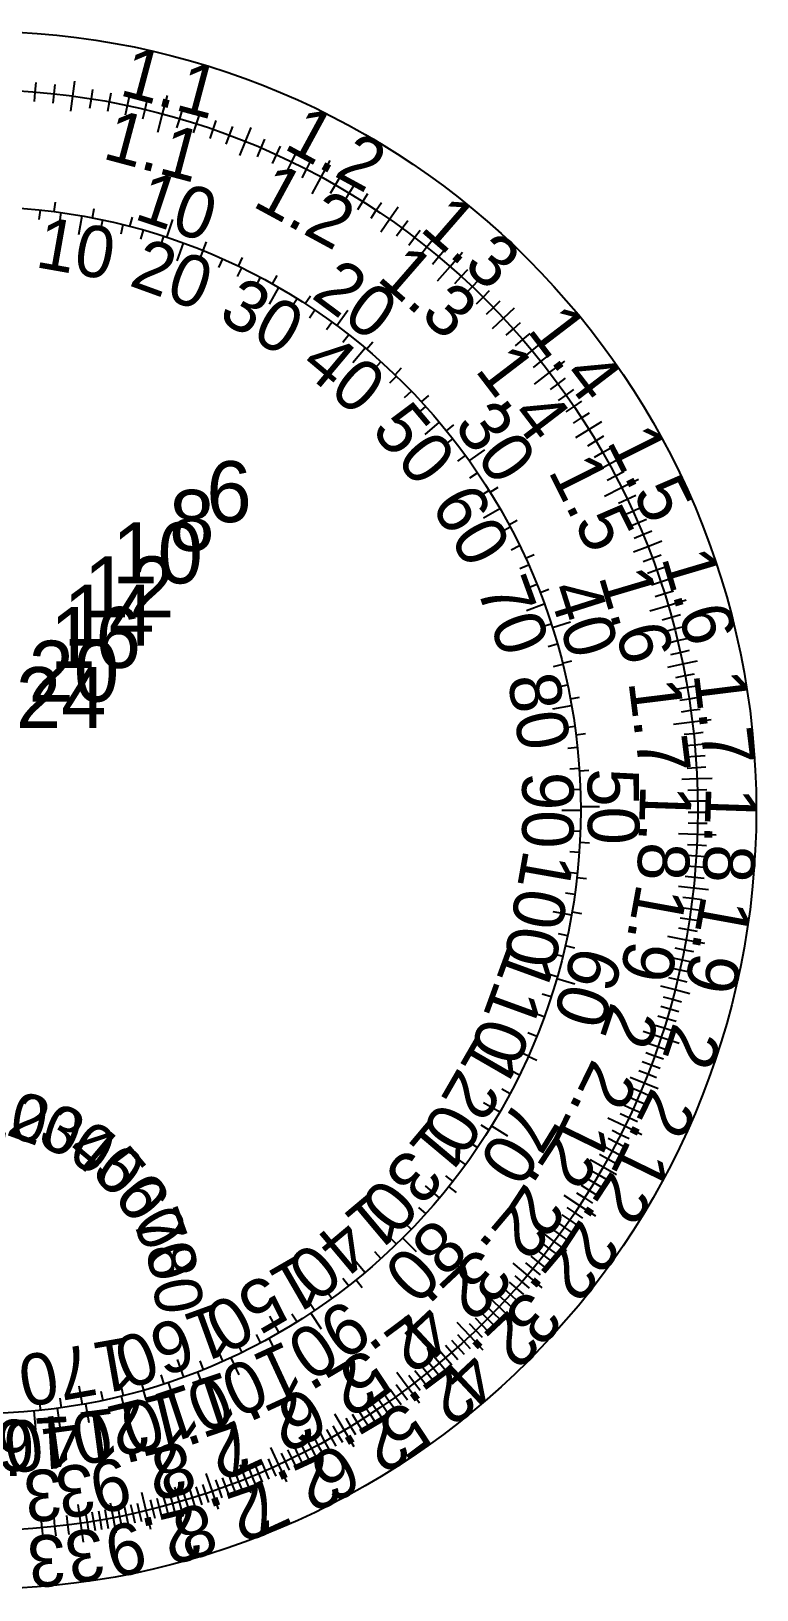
# Model space of a CAD drawing. Header units: metres. Extents: x -58 to 58, y -58 to 58.
# Drawn here: x 4 to 57.5, y -57.5 to 57.5 of the extents above; entities that cross this region are included whole.
import ezdxf
from ezdxf.enums import TextEntityAlignment as Align

# ---------------------------------------------------------------- set-up
doc = ezdxf.new("R2010")
doc.units = ezdxf.units.M
for name, color, linetype in [('CUT_REFERENCE', 1, 'Continuous'), ('ENGRAVE_COMPASS', 5, 'Continuous'), ('ENGRAVE_LOG', 6, 'Continuous'), ('ENGRAVE_TEXT', 7, 'Continuous')]:
    doc.layers.add(name, color=color, linetype=linetype)

msp = doc.modelspace()

# ---------------------------------------------------------------- linework, layer by layer
at = {"layer": 'CUT_REFERENCE'}
for radius in [57.5, 53.18, 44.54, 44.54]:
    msp.add_circle((0, 0), radius, dxfattribs=at)
at = {"layer": 'ENGRAVE_COMPASS'}
for p, q in [((5.68, 44.18), (5.77, 44.87)), ((4.58, 43.6), (4.66, 44.3)), ((6.1, 43.41), (6.2, 44.11)), ((7.49, 42.48), (7.73, 43.86)), ((8.5, 43.72), (8.63, 44.41)), ((11.27, 43.09), (11.45, 43.77)), ((9.11, 42.88), (9.26, 43.57)), ((10.61, 42.54), (10.78, 43.22)), ((12.08, 42.14), (12.28, 42.81)), ((14, 42.28), (14.44, 43.61)), ((13.55, 41.69), (13.76, 42.36)), ((14.75, 40.54), (15.23, 41.85)), ((16.67, 41.3), (16.93, 41.95)), ((16.42, 40.65), (16.68, 41.3)), ((17.83, 40.05), (18.12, 40.69)), ((19.27, 40.16), (19.57, 40.79)), ((19.22, 39.4), (19.53, 40.03)), ((20.58, 38.71), (20.91, 39.33)), ((21.78, 38.85), (22.13, 39.46)), ((21.57, 37.36), (22.27, 38.57)), ((24.21, 37.39), (24.59, 37.97)), ((23.23, 37.18), (23.6, 37.77)), ((24.52, 36.35), (24.91, 36.93)), ((26.53, 35.78), (27.36, 36.9)), ((25.77, 35.47), (26.18, 36.03)), ((26.99, 34.55), (27.42, 35.1)), ((28.74, 34.02), (29.19, 34.56)), ((27.73, 33.05), (28.63, 34.12)), ((29.33, 32.58), (29.8, 33.1)), ((30.84, 32.14), (31.32, 32.65)), ((30.45, 31.54), (30.94, 32.04)), ((31.54, 30.45), (32.04, 30.94)), ((32.8, 30.13), (33.32, 30.61)), ((32.58, 29.33), (33.1, 29.8)), ((33.05, 27.73), (34.12, 28.63)), ((34.63, 28.01), (35.17, 28.45)), ((34.55, 26.99), (35.1, 27.42)), ((36.32, 25.79), (37.46, 26.6)), ((35.47, 25.77), (36.03, 26.18)), ((36.35, 24.52), (36.93, 24.91)), ((37.18, 23.23), (37.77, 23.6)), ((37.86, 23.47), (38.45, 23.84)), ((37.36, 21.57), (38.57, 22.27)), ((38.71, 20.58), (39.33, 20.91)), ((39.24, 21.06), (39.86, 21.4)), ((39.4, 19.22), (40.03, 19.53)), ((40.47, 18.59), (41.11, 18.88)), ((40.05, 17.83), (40.69, 18.12)), ((40.65, 16.42), (41.3, 16.68)), ((41.54, 16.06), (42.2, 16.31)), ((40.54, 14.75), (41.85, 15.23)), ((42.45, 13.48), (43.79, 13.9)), ((41.69, 13.55), (42.36, 13.76)), ((42.14, 12.08), (42.81, 12.28)), ((42.54, 10.61), (43.22, 10.78)), ((43.2, 10.86), (43.88, 11.03)), ((42.88, 9.11), (43.57, 9.26)), ((43.78, 8.21), (44.46, 8.34)), ((42.48, 7.49), (43.86, 7.73)), ((43.41, 6.1), (44.11, 6.2)), ((43.6, 4.58), (44.3, 4.66)), ((44.19, 5.56), (44.89, 5.65)), ((43.73, 3.06), (44.43, 3.11)), ((44.45, 2.9), (45.14, 2.95)), ((43.81, 1.53), (44.51, 1.55)), ((43.14, 0), (44.54, 0)), ((44.54, 0.26), (45.94, 0.26)), ((43.81, -1.53), (44.51, -1.55)), ((43.73, -3.06), (44.43, -3.11)), ((44.48, -2.37), (45.18, -2.4)), ((43.6, -4.58), (44.3, -4.66)), ((44.26, -4.96), (44.96, -5.04)), ((43.41, -6.1), (44.11, -6.2)), ((42.48, -7.49), (43.86, -7.73)), ((43.9, -7.5), (44.59, -7.62)), ((42.88, -9.11), (43.57, -9.26)), ((43.4, -9.99), (44.09, -10.15)), ((42.54, -10.61), (43.22, -10.78)), ((42.14, -12.08), (42.81, -12.28)), ((42.77, -12.42), (44.12, -12.81)), ((41.69, -13.55), (42.36, -13.76)), ((40.54, -14.75), (41.85, -15.23)), ((40.65, -16.42), (41.3, -16.68)), ((40.05, -17.83), (40.69, -18.12)), ((40.67, -18.15), (41.31, -18.44)), ((39.4, -19.22), (40.03, -19.53)), ((38.71, -20.58), (39.33, -20.91)), ((37.36, -21.57), (38.57, -22.27)), ((37.18, -23.23), (37.77, -23.6)), ((37.96, -23.3), (39.15, -24.03)), ((36.35, -24.52), (36.93, -24.91)), ((35.47, -25.77), (36.03, -26.18)), ((34.55, -26.99), (35.1, -27.42)), ((33.05, -27.73), (34.12, -28.63)), ((34.81, -27.79), (35.35, -28.23)), ((32.58, -29.33), (33.1, -29.8)), ((31.54, -30.45), (32.04, -30.94)), ((30.45, -31.54), (30.94, -32.04)), ((31.41, -31.58), (32.4, -32.57)), ((27.73, -33.05), (28.63, -34.12)), ((29.33, -32.58), (29.8, -33.1)), ((25.77, -35.47), (26.18, -36.03)), ((26.99, -34.55), (27.42, -35.1)), ((27.96, -34.67), (28.4, -35.22)), ((24.52, -36.35), (24.91, -36.93)), ((21.57, -37.36), (22.27, -38.57)), ((23.23, -37.18), (23.6, -37.77)), ((24.62, -37.12), (25.39, -38.28)), ((20.58, -38.71), (20.91, -39.33)), ((21.51, -39), (21.85, -39.61)), ((17.83, -40.05), (18.12, -40.69)), ((19.22, -39.4), (19.53, -40.03)), ((14.75, -40.54), (15.23, -41.85)), ((16.42, -40.65), (16.68, -41.3)), ((18.72, -40.42), (19.3, -41.69)), ((7.49, -42.48), (7.73, -43.86)), ((10.61, -42.54), (10.78, -43.22)), ((12.08, -42.14), (12.28, -42.81)), ((13.55, -41.69), (13.76, -42.36)), ((14.1, -42.25), (14.54, -43.58)), ((16.25, -41.47), (16.5, -42.12)), ((4.58, -43.6), (4.66, -44.3)), ((6.1, -43.41), (6.2, -44.11)), ((9.11, -42.88), (9.26, -43.57)), ((10.63, -43.25), (10.96, -44.61)), ((12.24, -42.82), (12.43, -43.5)), ((4.17, -44.34), (4.3, -45.74)), ((5.9, -44.15), (6.09, -45.54)), ((7.99, -43.82), (8.24, -45.2))]:
    msp.add_line(p, q, dxfattribs=at)
at = {"layer": 'ENGRAVE_LOG'}
for p, q in [((4.23, 52.31), (4.28, 53.01)), ((4.28, 53.01), (4.34, 53.7)), ((5.68, 52.88), (5.76, 53.57)), ((7.06, 52.71), (7.21, 53.82)), ((8.42, 52.51), (8.53, 53.2)), ((9.76, 52.28), (9.89, 52.96)), ((5.61, 52.18), (5.68, 52.88)), ((6.91, 51.6), (7.06, 52.71)), ((8.31, 51.82), (8.42, 52.51)), ((9.63, 51.59), (9.76, 52.28)), ((10.94, 51.33), (11.09, 52.01)), ((11.09, 52.01), (11.23, 52.7)), ((12.39, 51.72), (12.55, 52.4)), ((13.68, 51.39), (14.04, 52.74)), ((12.23, 51.04), (12.39, 51.72)), ((13.32, 50.04), (13.68, 51.39)), ((14.74, 50.37), (14.94, 51.04)), ((14.94, 51.04), (15.14, 51.71)), ((15.97, 49.99), (16.18, 50.66)), ((16.18, 50.66), (16.4, 51.32)), ((17.41, 50.25), (17.64, 50.91)), ((17.18, 49.59), (17.41, 50.25)), ((18.37, 49.16), (18.61, 49.82)), ((18.61, 49.82), (18.86, 50.47)), ((19.79, 49.36), (20.21, 50.4)), ((20.95, 48.88), (21.23, 49.52)), ((19.38, 48.32), (19.79, 49.36)), ((20.68, 48.23), (20.95, 48.88)), ((21.8, 47.74), (22.09, 48.37)), ((22.09, 48.37), (22.38, 49.01)), ((23.21, 47.85), (23.52, 48.48)), ((22.9, 47.22), (23.21, 47.85)), ((23.99, 46.68), (24.31, 47.3)), ((24.31, 47.3), (24.63, 47.92)), ((25.38, 46.73), (26.05, 47.96)), ((24.71, 45.5), (25.38, 46.73)), ((26.08, 45.54), (26.43, 46.15)), ((26.43, 46.15), (26.78, 46.75)), ((27.46, 45.54), (27.82, 46.14)), ((27.1, 44.94), (27.46, 45.54)), ((28.09, 44.33), (28.47, 44.92)), ((28.47, 44.92), (28.84, 45.51)), ((29.07, 43.7), (29.45, 44.28)), ((29.45, 44.28), (29.84, 44.86)), ((30.42, 43.62), (31.06, 44.54)), ((29.78, 42.7), (30.42, 43.62)), ((30.95, 42.39), (31.36, 42.95)), ((31.36, 42.95), (31.77, 43.52)), ((32.28, 42.26), (32.7, 42.82)), ((31.85, 41.71), (32.28, 42.26)), ((32.74, 41.02), (33.17, 41.56)), ((33.17, 41.56), (33.61, 42.11)), ((33.6, 40.31), (34.05, 40.85)), ((34.05, 40.85), (34.5, 41.39)), ((34.9, 40.12), (35.82, 41.18)), ((33.98, 39.07), (34.9, 40.12)), ((35.26, 38.87), (35.73, 39.38)), ((35.73, 39.38), (36.2, 39.9)), ((36.54, 38.64), (37.02, 39.14)), ((36.06, 38.13), (36.54, 38.64)), ((37.33, 37.87), (37.82, 38.37)), ((36.84, 37.38), (37.33, 37.87)), ((37.6, 36.61), (38.1, 37.1)), ((38.1, 37.1), (38.6, 37.59)), ((38.84, 36.32), (39.66, 37.09)), ((38.02, 35.56), (38.84, 36.32)), ((39.57, 35.53), (40.09, 36)), ((39.05, 35.07), (39.57, 35.53)), ((39.74, 34.28), (40.27, 34.74)), ((40.27, 34.74), (40.8, 35.19)), ((40.41, 33.48), (40.95, 33.93)), ((40.95, 33.93), (41.49, 34.38)), ((41.61, 33.12), (42.16, 33.55)), ((41.06, 32.68), (41.61, 33.12)), ((41.14, 31.45), (42.25, 32.3)), ((42.25, 32.3), (43.36, 33.15)), ((42.31, 31.05), (42.87, 31.47)), ((42.87, 31.47), (43.43, 31.88)), ((42.9, 30.23), (43.47, 30.64)), ((43.47, 30.64), (44.04, 31.04)), ((44.05, 29.8), (44.63, 30.19)), ((43.47, 29.41), (44.05, 29.8)), ((44.02, 28.57), (44.61, 28.96)), ((44.61, 28.96), (45.19, 29.34)), ((44.19, 27.52), (45.14, 28.11)), ((45.14, 28.11), (46.1, 28.7)), ((45.66, 27.26), (46.26, 27.62)), ((45.06, 26.9), (45.66, 27.26)), ((46.16, 26.4), (46.77, 26.75)), ((45.56, 26.05), (46.16, 26.4)), ((46.03, 25.21), (46.64, 25.54)), ((46.64, 25.54), (47.26, 25.88)), ((46.49, 24.36), (47.11, 24.68)), ((47.11, 24.68), (47.73, 25.01)), ((47.55, 23.82), (48.8, 24.44)), ((46.3, 23.19), (47.55, 23.82)), ((47.97, 22.95), (48.6, 23.25)), ((47.34, 22.65), (47.97, 22.95)), ((47.74, 21.79), (48.38, 22.08)), ((48.38, 22.08), (49.01, 22.37)), ((48.12, 20.94), (48.77, 21.21)), ((48.77, 21.21), (49.41, 21.49)), ((48.49, 20.08), (49.13, 20.34)), ((49.13, 20.34), (49.78, 20.61)), ((49.49, 19.47), (50.53, 19.88)), ((48.44, 19.06), (49.49, 19.47)), ((49.16, 18.36), (49.82, 18.6)), ((49.82, 18.6), (50.48, 18.85)), ((49.48, 17.5), (50.14, 17.73)), ((50.14, 17.73), (50.8, 17.96)), ((49.77, 16.64), (50.44, 16.86)), ((50.44, 16.86), (51.1, 17.08)), ((50.72, 15.99), (51.39, 16.2)), ((49.64, 14.72), (50.99, 15.12)), ((50.05, 15.78), (50.72, 15.99)), ((50.99, 15.12), (52.33, 15.52)), ((50.56, 14.06), (51.24, 14.25)), ((51.24, 14.25), (51.91, 14.44)), ((50.79, 13.21), (51.47, 13.38)), ((51.47, 13.38), (52.15, 13.56)), ((51.69, 12.52), (52.37, 12.68)), ((51.01, 12.35), (51.69, 12.52)), ((51.2, 11.5), (51.89, 11.65)), ((51.89, 11.65), (52.57, 11.81)), ((50.98, 10.56), (52.07, 10.79)), ((52.07, 10.79), (53.17, 11.02)), ((51.56, 9.8), (52.24, 9.93)), ((52.24, 9.93), (52.93, 10.06)), ((51.71, 8.95), (52.4, 9.07)), ((51.85, 8.11), (52.54, 8.22)), ((52.4, 9.07), (53.09, 9.19)), ((52.54, 8.22), (53.23, 8.33)), ((51.97, 7.27), (52.67, 7.37)), ((52.67, 7.37), (53.36, 7.46)), ((51.39, 6.34), (52.78, 6.52)), ((52.78, 6.52), (54.17, 6.69)), ((52.18, 5.6), (52.88, 5.67)), ((52.26, 4.77), (52.96, 4.83)), ((52.88, 5.67), (53.57, 5.75)), ((52.96, 4.83), (53.66, 4.89)), ((52.33, 3.94), (53.03, 3.99)), ((53.03, 3.99), (53.73, 4.04)), ((52.01, 2.28), (53.13, 2.33)), ((52.39, 3.11), (53.09, 3.16)), ((53.09, 3.16), (53.79, 3.2)), ((53.13, 2.33), (54.25, 2.37)), ((52.46, 1.48), (53.16, 1.5)), ((53.16, 1.5), (53.86, 1.52)), ((52.48, 0.67), (53.18, 0.68)), ((53.18, 0.68), (53.88, 0.69)), ((52.47, -0.94), (53.17, -0.95)), ((52.48, -0.14), (53.18, -0.14)), ((53.17, -0.95), (53.87, -0.97)), ((53.18, -0.14), (53.88, -0.14)), ((51.75, -1.72), (53.15, -1.76)), ((53.15, -1.76), (54.55, -1.81)), ((52.37, -3.32), (53.07, -3.36)), ((52.42, -2.53), (53.12, -2.56)), ((53.07, -3.36), (53.77, -3.41)), ((53.12, -2.56), (53.82, -2.6)), ((52.32, -4.1), (53.02, -4.16)), ((53.02, -4.16), (53.72, -4.21)), ((51.76, -5.61), (52.87, -5.73)), ((52.25, -4.88), (52.95, -4.94)), ((52.87, -5.73), (53.98, -5.85)), ((52.95, -4.94), (53.65, -5.01)), ((52.09, -6.42), (52.78, -6.5)), ((52.78, -6.5), (53.48, -6.59)), ((51.88, -7.94), (52.57, -8.04)), ((51.99, -7.18), (52.68, -7.28)), ((52.57, -8.04), (53.26, -8.15)), ((52.68, -7.28), (53.37, -7.37)), ((51.76, -8.69), (52.45, -8.8)), ((52.45, -8.8), (53.14, -8.92)), ((50.94, -9.3), (52.31, -9.56)), ((51.49, -10.17), (52.17, -10.3)), ((52.17, -10.3), (52.86, -10.44)), ((52.31, -9.56), (53.69, -9.81)), ((51.34, -10.9), (52.02, -11.05)), ((52.02, -11.05), (52.7, -11.19)), ((51.01, -12.35), (51.69, -12.51)), ((51.18, -11.63), (51.86, -11.78)), ((51.69, -12.51), (52.37, -12.68)), ((51.86, -11.78), (52.54, -11.94)), ((50.42, -12.96), (51.51, -13.24)), ((50.64, -13.77), (51.32, -13.95)), ((51.51, -13.24), (52.59, -13.52)), ((50.45, -14.47), (51.12, -14.67)), ((51.12, -14.67), (51.79, -14.86)), ((51.32, -13.95), (51.99, -14.14)), ((50.03, -15.86), (50.69, -16.07)), ((50.24, -15.17), (50.91, -15.37)), ((50.69, -16.07), (51.36, -16.28)), ((50.91, -15.37), (51.58, -15.57)), ((49.14, -16.32), (50.47, -16.76)), ((49.58, -17.22), (50.24, -17.45)), ((50.47, -16.76), (51.8, -17.2)), ((49.34, -17.89), (50, -18.12)), ((50, -18.12), (50.65, -18.36)), ((50.24, -17.45), (50.9, -17.68)), ((48.84, -19.21), (49.49, -19.46)), ((49.09, -18.55), (49.75, -18.8)), ((49.49, -19.46), (50.14, -19.72)), ((49.75, -18.8), (50.4, -19.04)), ((48.19, -19.7), (49.23, -20.12)), ((48.31, -20.5), (48.96, -20.77)), ((49.23, -20.12), (50.26, -20.54)), ((47.75, -21.77), (48.39, -22.06)), ((48.04, -21.14), (48.68, -21.42)), ((48.68, -21.42), (49.32, -21.7)), ((48.96, -20.77), (49.6, -21.05)), ((46.54, -22.7), (47.8, -23.31)), ((47.46, -22.39), (48.1, -22.69)), ((48.1, -22.69), (48.73, -22.99)), ((48.39, -22.06), (49.03, -22.35)), ((46.87, -23.61), (47.49, -23.93)), ((47.49, -23.93), (48.12, -24.24)), ((47.8, -23.31), (49.06, -23.93)), ((46.24, -24.81), (46.86, -25.14)), ((46.56, -24.22), (47.18, -24.54)), ((46.86, -25.14), (47.48, -25.47)), ((47.18, -24.54), (47.8, -24.86)), ((45.23, -25.78), (46.2, -26.33)), ((45.92, -25.4), (46.54, -25.74)), ((46.2, -26.33), (47.18, -26.89)), ((46.54, -25.74), (47.15, -26.08)), ((44.92, -27.13), (45.52, -27.49)), ((45.26, -26.56), (45.87, -26.91)), ((45.52, -27.49), (46.12, -27.85)), ((45.87, -26.91), (46.47, -27.27)), ((43.29, -28.41), (44.46, -29.18)), ((44.23, -28.24), (44.82, -28.62)), ((44.58, -27.69), (45.18, -28.06)), ((44.82, -28.62), (45.41, -29)), ((45.18, -28.06), (45.77, -28.43)), ((43.15, -29.87), (43.73, -30.26)), ((43.52, -29.33), (44.1, -29.72)), ((44.1, -29.72), (44.68, -30.11)), ((44.46, -29.18), (45.63, -29.94)), ((42.41, -30.91), (42.97, -31.33)), ((42.78, -30.39), (43.35, -30.8)), ((43.35, -30.8), (43.92, -31.2)), ((43.73, -30.26), (44.3, -30.66)), ((41.65, -31.93), (42.2, -32.36)), ((41.69, -31.17), (42.59, -31.85)), ((42.59, -31.85), (43.49, -32.52)), ((42.97, -31.33), (43.54, -31.74)), ((40.87, -32.92), (41.41, -33.36)), ((41.26, -32.43), (41.81, -32.86)), ((41.41, -33.36), (41.96, -33.8)), ((41.81, -32.86), (42.36, -33.3)), ((42.2, -32.36), (42.76, -32.78)), ((39.54, -33.44), (40.61, -34.34)), ((39.67, -34.36), (40.2, -34.82)), ((40.47, -33.41), (41.01, -33.86)), ((40.61, -34.34), (41.67, -35.25)), ((41.01, -33.86), (41.55, -34.3)), ((38.85, -35.28), (39.37, -35.76)), ((39.26, -34.83), (39.78, -35.29)), ((39.78, -35.29), (40.31, -35.76)), ((40.2, -34.82), (40.73, -35.28)), ((37.59, -36.62), (38.09, -37.11)), ((37.71, -35.89), (38.52, -36.66)), ((38.43, -35.74), (38.95, -36.21)), ((38.52, -36.66), (39.33, -37.44)), ((38.95, -36.21), (39.46, -36.69)), ((39.37, -35.76), (39.88, -36.23)), ((35.4, -37.79), (36.35, -38.81)), ((36.31, -37.89), (36.79, -38.4)), ((36.74, -37.47), (37.23, -37.97)), ((37.17, -37.05), (37.66, -37.54)), ((37.66, -37.54), (38.16, -38.04)), ((38.09, -37.11), (38.6, -37.6)), ((35, -39.11), (35.46, -39.63)), ((35.44, -38.71), (35.91, -39.22)), ((36.35, -38.81), (37.31, -39.84)), ((36.79, -38.4), (37.28, -38.9)), ((37.23, -37.97), (37.72, -38.47)), ((33.39, -39.94), (34.11, -40.8)), ((34.11, -39.88), (34.57, -40.41)), ((34.56, -39.5), (35.02, -40.02)), ((35.02, -40.02), (35.48, -40.55)), ((35.46, -39.63), (35.93, -40.15)), ((35.91, -39.22), (36.38, -39.74)), ((32.31, -41.36), (32.74, -41.91)), ((32.76, -41), (33.2, -41.54)), ((33.21, -40.63), (33.66, -41.17)), ((33.66, -41.17), (34.1, -41.72)), ((34.11, -40.8), (34.83, -41.66)), ((34.57, -40.41), (35.02, -40.95)), ((30.93, -42.39), (31.35, -42.96)), ((30.98, -41.49), (31.81, -42.62)), ((31.85, -41.71), (32.28, -42.26)), ((32.28, -42.26), (32.7, -42.82)), ((32.74, -41.91), (33.17, -42.46)), ((33.2, -41.54), (33.64, -42.09)), ((28.84, -43.34), (29.46, -44.27)), ((29.54, -43.37), (29.94, -43.95)), ((30.01, -43.05), (30.41, -43.63)), ((30.41, -43.63), (30.81, -44.2)), ((30.47, -42.73), (30.88, -43.3)), ((30.88, -43.3), (31.29, -43.87)), ((31.35, -42.96), (31.76, -43.52)), ((31.81, -42.62), (32.65, -43.74)), ((26.37, -44.56), (27.08, -45.77)), ((27.67, -44.59), (28.04, -45.19)), ((28.14, -44.3), (28.51, -44.89)), ((28.61, -44), (28.99, -44.58)), ((28.99, -44.58), (29.37, -45.17)), ((29.46, -44.27), (30.09, -45.2)), ((29.94, -43.95), (30.33, -44.53)), ((25.3, -45.98), (25.63, -46.59)), ((25.77, -45.72), (26.12, -46.33)), ((26.25, -45.44), (26.6, -46.05)), ((27.08, -45.77), (27.79, -46.97)), ((27.2, -44.88), (27.56, -45.48)), ((27.56, -45.48), (27.92, -46.08)), ((28.04, -45.19), (28.41, -45.78)), ((28.51, -44.89), (28.89, -45.48)), ((21.64, -47.04), (22.23, -48.31)), ((23.38, -46.98), (23.69, -47.61)), ((23.86, -46.74), (24.18, -47.37)), ((24.14, -46.12), (24.66, -47.11)), ((24.66, -47.11), (25.18, -48.11)), ((24.82, -46.24), (25.15, -46.86)), ((25.15, -46.86), (25.48, -47.47)), ((25.63, -46.59), (25.97, -47.21)), ((26.12, -46.33), (26.46, -46.94)), ((26.6, -46.05), (26.95, -46.66)), ((20.49, -48.31), (20.76, -48.96)), ((20.97, -48.11), (21.25, -48.75)), ((21.46, -47.89), (21.74, -48.53)), ((22.23, -48.31), (22.82, -49.58)), ((22.42, -47.45), (22.72, -48.08)), ((22.72, -48.08), (23.02, -48.72)), ((22.9, -47.22), (23.21, -47.85)), ((23.21, -47.85), (23.51, -48.48)), ((23.69, -47.61), (24, -48.24)), ((24.18, -47.37), (24.5, -47.99)), ((16.88, -48.95), (17.33, -50.28)), ((17.59, -49.44), (17.82, -50.1)), ((18.07, -49.27), (18.31, -49.93)), ((18.56, -49.09), (18.8, -49.74)), ((19.04, -48.9), (19.29, -49.56)), ((19.37, -48.32), (19.78, -49.36)), ((19.78, -49.36), (20.2, -50.4)), ((20.01, -48.52), (20.27, -49.16)), ((20.27, -49.16), (20.54, -49.81)), ((20.76, -48.96), (21.04, -49.6)), ((21.25, -48.75), (21.53, -49.39)), ((21.74, -48.53), (22.03, -49.17)), ((12.12, -50.34), (12.45, -51.7)), ((14.21, -50.52), (14.4, -51.19)), ((14.57, -49.98), (14.89, -51.05)), ((15.17, -50.24), (15.38, -50.91)), ((15.66, -50.09), (15.86, -50.76)), ((16.14, -49.94), (16.35, -50.6)), ((16.35, -50.6), (16.57, -51.27)), ((16.62, -49.78), (16.84, -50.44)), ((16.84, -50.44), (17.07, -51.11)), ((17.33, -50.28), (17.79, -51.6)), ((17.82, -50.1), (18.06, -50.76)), ((18.31, -49.93), (18.56, -50.58)), ((18.8, -49.74), (19.05, -50.4)), ((19.29, -49.56), (19.55, -50.21)), ((7.42, -51.25), (7.62, -52.63)), ((8.94, -51.71), (9.06, -52.4)), ((9.42, -51.63), (9.54, -52.32)), ((9.81, -51.13), (10.02, -52.23)), ((10.37, -51.45), (10.51, -52.13)), ((10.85, -51.35), (10.99, -52.03)), ((11.32, -51.24), (11.48, -51.93)), ((11.8, -51.14), (11.96, -51.82)), ((12.45, -51.7), (12.78, -53.06)), ((12.76, -50.9), (12.93, -51.58)), ((12.93, -51.58), (13.1, -52.26)), ((13.25, -50.78), (13.42, -51.46)), ((13.42, -51.46), (13.6, -52.14)), ((13.73, -50.65), (13.91, -51.33)), ((13.91, -51.33), (14.09, -52)), ((14.4, -51.19), (14.59, -51.87)), ((14.89, -51.05), (15.2, -52.13)), ((15.38, -50.91), (15.58, -51.58)), ((15.86, -50.76), (16.07, -51.43)), ((4.7, -52.27), (4.76, -52.97)), ((5.64, -52.18), (5.71, -52.87)), ((5.71, -52.87), (5.79, -53.57)), ((6.58, -52.07), (6.66, -52.76)), ((6.66, -52.76), (6.75, -53.46)), ((7.62, -52.63), (7.82, -54.02)), ((7.99, -51.87), (8.1, -52.56)), ((8.1, -52.56), (8.2, -53.25)), ((8.46, -51.79), (8.58, -52.48)), ((8.58, -52.48), (8.69, -53.17)), ((9.06, -52.4), (9.18, -53.09)), ((9.54, -52.32), (9.67, -53.01)), ((10.02, -52.23), (10.23, -53.33)), ((10.51, -52.13), (10.65, -52.82)), ((10.99, -52.03), (11.14, -52.72)), ((11.48, -51.93), (11.63, -52.61)), ((11.96, -51.82), (12.12, -52.5)), ((4.76, -52.97), (4.83, -53.66))]:
    msp.add_line(p, q, dxfattribs=at)

# ---------------------------------------------------------------- texts
at = {"layer": 'ENGRAVE_TEXT'}
for s, height, rotation, p in [('1.1', 3.8, -14.9014, (14.3, 53.73)), ('1.1', 3.8, -14.9014, (13.05, 49.05)), ('1.2', 3.8, -28.5052, (26.53, 48.86)), ('1.2', 3.8, -28.5052, (24.22, 44.61)), ('10', 3.8, -18.3203, (14.76, 44.58)), ('1.3', 3.8, -41.0196, (36.49, 41.95)), ('10', 3.8, -10, (7.31, 41.48)), ('20', 3.8, -20, (14.41, 39.58)), ('20', 3.8, -36.5599, (27.97, 37.72)), ('1.3', 3.8, -41.0196, (33.31, 38.3)), ('30', 3.8, -30, (21.06, 36.48)), ('1.4', 3.8, -52.6061, (44.17, 33.77)), ('40', 3.8, -40, (27.07, 32.27)), ('1.4', 3.8, -52.6061, (40.33, 30.83)), ('50', 3.8, -50, (32.27, 27.07)), ('30', 3.8, -54.6243, (38.29, 27.19)), ('1.5', 3.8, -63.3929, (49.71, 24.9)), ('1.5', 3.8, -63.3929, (45.38, 22.73)), ('60', 3.8, -60, (36.48, 21.06)), ('1.6', 3.8, -73.4832, (53.31, 15.81)), ('70', 3.8, -70, (39.58, 14.41)), ('1.6', 3.8, -73.4832, (48.67, 14.43)), ('40', 3.8, -72.3884, (44.76, 14.21)), ('80', 3.8, -80, (41.48, 7.31)), ('1.7', 3.8, -82.9616, (50.38, 6.22)), ('1.7', 3.8, -82.9616, (55.18, 6.81)), ('90', 3.8, -90, (42.12, 0)), ('50', 3.8, -89.6704, (46.96, 0.27)), ('1.8', 3.8, -91.8981, (50.73, -1.68)), ('1.8', 3.8, -91.8981, (55.57, -1.84)), ('100', 3.8, -100, (41.48, -7.31)), ('1.9', 3.8, -100.3513, (49.93, -9.12)), ('1.9', 3.8, -100.3513, (54.7, -9.99)), ('110', 3.8, -110, (39.58, -14.41)), ('60', 3.8, -106.194, (45.1, -13.1)), ('2', 3.8, -108.3708, (48.17, -16)), ('2', 3.8, -108.3708, (52.77, -17.52)), ('120', 3.8, -120, (36.48, -21.06)), ('2.1', 3.8, -115.9989, (45.62, -22.25)), ('10', 3.5, -10, (2.58, -22.5)), ('2.1', 3.8, -115.9989, (49.97, -24.37)), ('20', 3.5, -20, (5.08, -23.17)), ('30', 3.5, -30, (7.42, -24.26)), ('130', 3.8, -130, (32.27, -27.07)), ('70', 3.8, -121.5432, (40.02, -24.57)), ('40', 3.5, -40, (9.54, -25.74)), ('2.2', 3.8, -123.2722, (42.44, -27.85)), ('50', 3.5, -50, (11.37, -27.57)), ('60', 3.5, -60, (12.86, -29.69)), ('2.2', 3.8, -123.2722, (46.49, -30.5)), ('140', 3.8, -140, (27.07, -32.27)), ('70', 3.5, -70, (13.95, -32.04)), ('2.3', 3.8, -130.222, (38.76, -32.78)), ('80', 3.8, -135.1522, (33.12, -33.29)), ('80', 3.5, -80, (14.62, -34.54)), ('2.3', 3.8, -130.222, (42.45, -35.9)), ('150', 3.8, -150, (21.06, -36.48)), ('2.4', 3.8, -136.876, (34.7, -37.05)), ('160', 3.8, -160, (14.41, -39.58)), ('90', 3.8, -146.4427, (25.96, -39.13)), ('2.5', 3.8, -143.2584, (30.36, -40.68)), ('2.4', 3.8, -136.876, (38.01, -40.58)), ('170', 3.8, -170, (7.31, -41.48)), ('100', 3.8, -155.1522, (19.73, -42.61)), ('2.6', 3.8, -149.3904, (25.85, -43.69)), ('2.5', 3.8, -143.2584, (33.26, -44.55)), ('110', 3.8, -161.5432, (14.87, -44.54)), ('120', 3.8, -166.194, (11.21, -45.6)), ('2.7', 3.8, -155.291, (21.22, -46.11)), ('160', 3.8, -176.5599, (2.82, -46.88)), ('140', 3.8, -172.3884, (6.22, -46.55)), ('2.6', 3.8, -149.3904, (28.31, -47.85)), ('2.8', 3.8, -160.9769, (16.55, -47.99)), ('2.9', 3.8, -166.4633, (11.88, -49.35)), ('3', 3.8, -171.7637, (7.27, -50.24)), ('2.7', 3.8, -155.291, (23.24, -50.51)), ('3.1', 3.8, -176.8902, (2.75, -50.69)), ('2.8', 3.8, -160.9769, (18.12, -52.56)), ('2.9', 3.8, -166.4633, (13.01, -54.06)), ('3.1', 3.8, -176.8902, (3.02, -55.52)), ('3', 3.8, -171.7637, (7.97, -55.03))]:
    msp.add_text(s, height=height, rotation=rotation, dxfattribs=at).set_placement(p, align=Align.MIDDLE_CENTER)
for s, p in [('6', (18.58, 23.51)), ('8', (15.84, 21.39)), ('10', (13.31, 18.99)), ('12', (11.21, 16.48)), ('14', (9.72, 14.4)), ('16', (8.73, 12.75)), ('20', (7.13, 10.26)), ('24', (6.19, 8.31))]:
    msp.add_text(s, height=4.5, dxfattribs=at).set_placement(p, align=Align.MIDDLE_CENTER)

doc.saveas('drawing.dxf')
